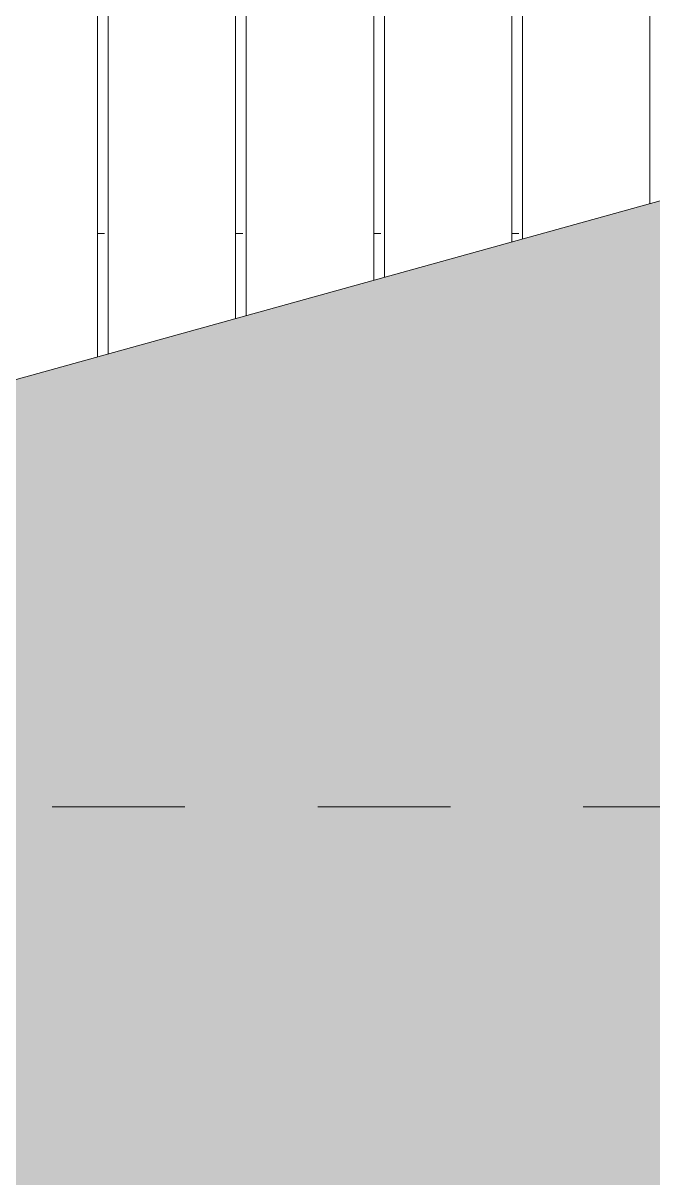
# Model space of a CAD drawing. Header units: centimetres. Extents: x 0 to 25250, y 0 to 2250.
# Drawn here: x 21443.4 to 21518.7, y 808.6 to 946.6 of the extents above; entities that cross this region are included whole.
import ezdxf

# ---------------------------------------------------------------- set-up
doc = ezdxf.new("R2010")
doc.units = ezdxf.units.CM
doc.linetypes.add('24-View-3$0$Dash', pattern=[31.75, 15.875, -15.875])
for name, color, linetype, lineweight in [('A-FLOR-LEVL', 7, 'Continuous', 9), ('A-ROOF-PATT', 7, 'Continuous', 9), ('A-WALL', 7, 'Continuous', 9), ('A-WALL-PATT', 7, 'Continuous', 9)]:
    doc.layers.add(name, color=color, linetype=linetype, lineweight=lineweight)

msp = doc.modelspace()

# ---------------------------------------------------------------- hatches: boundary and pattern name
at = {"layer": 'A-ROOF-PATT', "true_color": 0x8b8b8b}
h = msp.add_hatch(dxfattribs=at)
h.set_pattern_fill('FP3_32', color=252, style=0, pattern_type=2)
h.set_pattern_definition([(0, (20874.446, 852.922), (16.51, 30.709), [0.8382, -15.672]), (90, (20857.936, 852.922), (-16.51, 30.709), [30.709, 0]), (90, (20859.206, 852.922), (-16.51, 30.709), [30.709, 0])])
h.paths.add_polyline_path([(21062.08, 837.91), (21587.08, 983.51), (21587.08, 988.69), (21062.08, 843.1)])
at = {"layer": 'A-WALL-PATT', "true_color": 0x8b8b8b}
h = msp.add_hatch(dxfattribs=at)
h.set_pattern_fill('FP3_36', color=252, style=0, pattern_type=2)
h.set_pattern_definition([(0, (21089.076, 552.922), (16.51, 30.709), [0.8382, -15.672]), (90, (21072.566, 552.922), (-16.51, 30.709), [30.709, 0]), (90, (21073.836, 552.922), (-16.51, 30.709), [30.709, 0])])
h.paths.add_polyline_path([(21067.08, 552.92), (21122.08, 552.92), (21122.08, 815.12), (21587.08, 944.07), (21587.08, 983.51), (21067.08, 839.3), (21067.08, 554.43)])
at = {"layer": 'A-WALL-PATT', "lineweight": 5, "true_color": 0x787878}
h = msp.add_hatch(color=8, dxfattribs=at)
h.paths.add_polyline_path([(21122.08, 534.92), (21522.08, 534.92), (21522.08, 926.05), (21122.08, 815.12), (21122.08, 536.19)])
h.paths.add_polyline_path([(21217.36, 572.92), (21167.08, 572.92), (21167.08, 789.92), (21267.08, 817.65), (21267.08, 572.92), (21232.29, 572.92)])

# ---------------------------------------------------------------- linework, layer by layer
at = {"layer": 'A-FLOR-LEVL', "linetype": '24-View-3$0$Dash'}
msp.add_line((20875.39, 852.92), (22739.49, 852.92), dxfattribs=at)
at = {"layer": 'A-WALL'}
msp.add_line((21122.08, 815.12), (21587.08, 944.07), dxfattribs=at)

doc.saveas('drawing.dxf')
